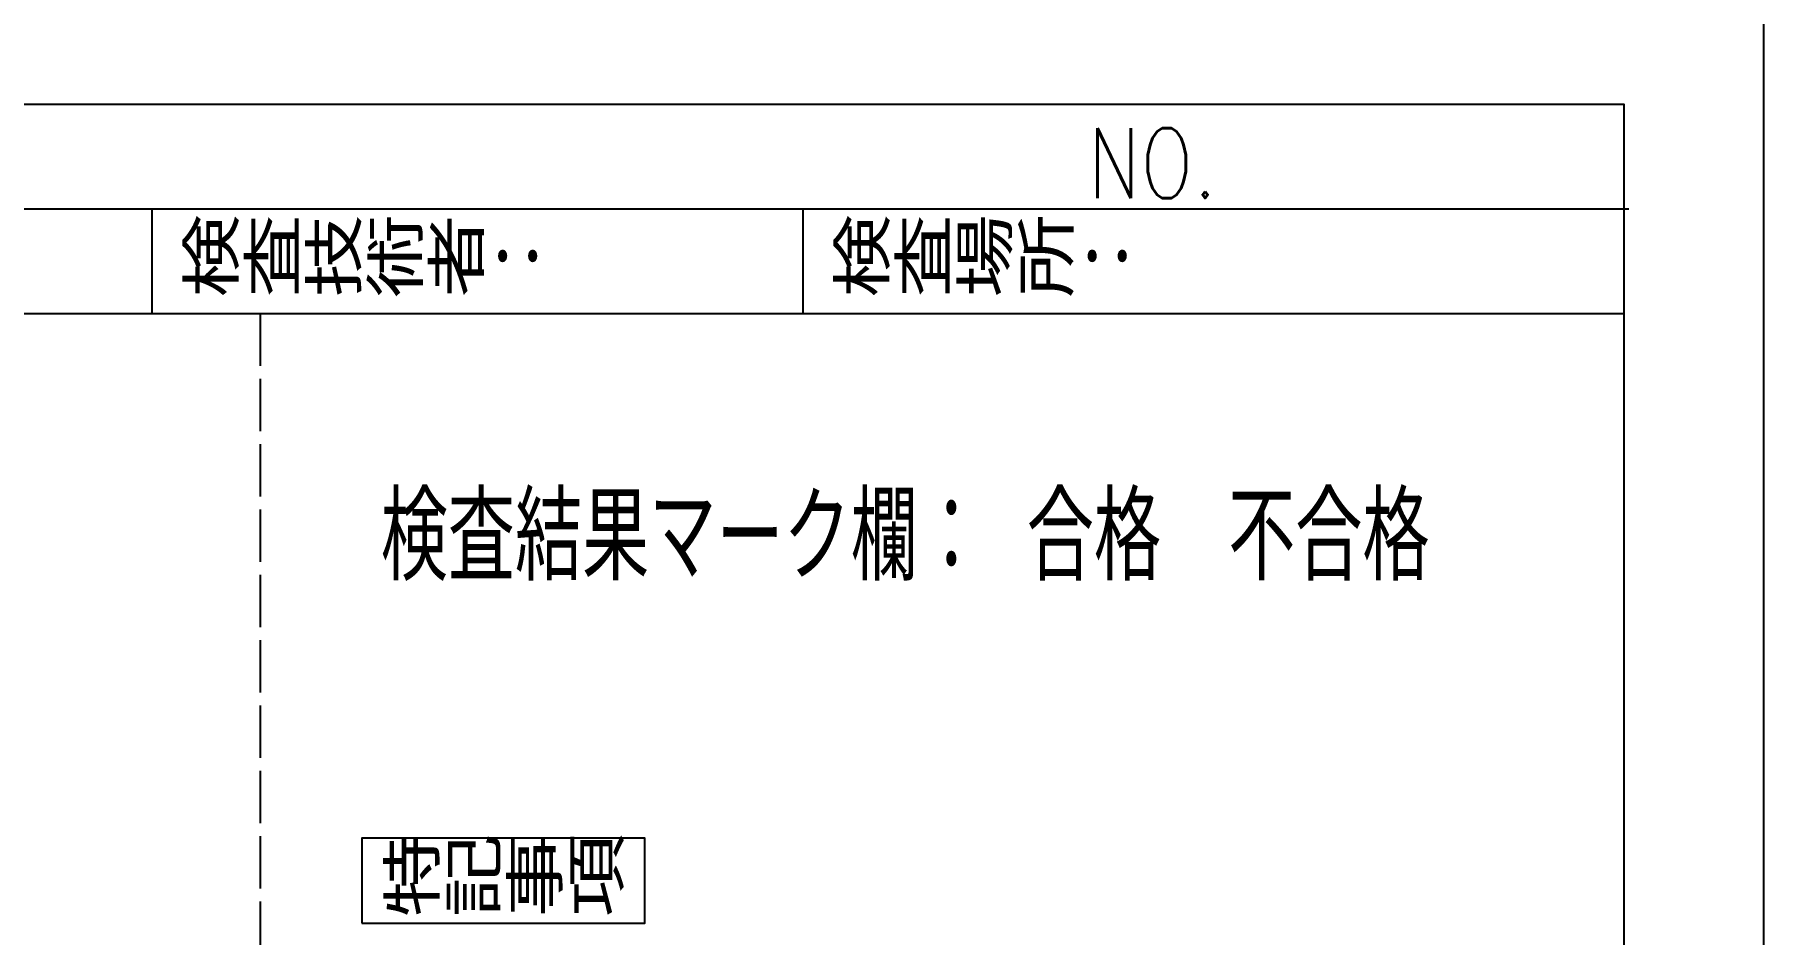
# Model space of a CAD drawing. Header units: millimetres. Extents: x 0 to 29624, y 0 to 14691.
# Drawn here: x 13562 to 14553, y 6572 to 7088 of the extents above; entities that cross this region are included whole.
import ezdxf

# ---------------------------------------------------------------- set-up
doc = ezdxf.new("R2010")
doc.units = ezdxf.units.MM
doc.header["$LTSCALE"] = 5
doc.linetypes.add('DASHED', pattern=[7.5, 6, -1.5])
doc.layers.get('0').update_dxf_attribs({"color": 255})
doc.layers.add('LAYER6', color=7, linetype='Continuous')
doc.layers.add('寸法', color=4, linetype='Continuous')
doc.styles.get("Standard").update_dxf_attribs({"font": 'simplex.shx', "width": 0.7, "height": 2.5, "bigfont": '@extfont2.shx'})
doc.styles.add('SUNPOU', font='simplex.shx', dxfattribs={"width": 0.7, "bigfont": 'extfont2.shx'})

msp = doc.modelspace()

# ---------------------------------------------------------------- linework, layer by layer
at = {"linetype": 'Continuous', "lineweight": -3}
for p, q in [((11272, 6988), (14476, 6988)), ((13629.183, 6928), (13629.183, 6988)), ((14002.483, 6928), (14002.483, 6988)), ((11269.183, 6928), (14473.183, 6928))]:
    msp.add_line(p, q, dxfattribs=at)
at = {"linetype": 'DASHED', "lineweight": -3}
msp.add_line((13690.981, 6928), (13690.981, 5452), dxfattribs=at)
at = {"linetype": 'Continuous', "lineweight": -3}
for points in [[(11189.183, 7128), (14553.183, 7128), (14553.183, 4752), (11189.183, 4752)], [(11269.183, 7048), (14473.183, 7048), (14473.183, 4832), (11269.183, 4832)]]:
    msp.add_lwpolyline(points, close=True, dxfattribs=at)
at = {"layer": '寸法', "linetype": 'Continuous'}
msp.add_lwpolyline([(13749.398, 6578.083), (13911.761, 6578.083), (13911.761, 6626.827), (13749.398, 6626.827)], close=True, dxfattribs=at)

# ---------------------------------------------------------------- texts
at = {"layer": 'LAYER6', "color": 0, "linetype": 'Continuous', "lineweight": -3, "width": 0.8}
for s, p in [('NO.', (14165.789, 6994.209)), ('検査技術者：', (13644.926, 6938.926)), ('検査場所：', (14018.227, 6938.926)), ('特記事項', (13760.194, 6583.433))]:
    msp.add_text(s, height=40, dxfattribs=at).set_placement(p)
at = {"layer": 'LAYER6', "color": 0, "linetype": 'Continuous', "lineweight": -3, "style": 'SUNPOU', "width": 0.7}
msp.add_text('検査結果マーク欄： 合格\u3000不合格', height=50, dxfattribs=at).set_placement((13760.194, 6774.796))

doc.saveas('drawing.dxf')
